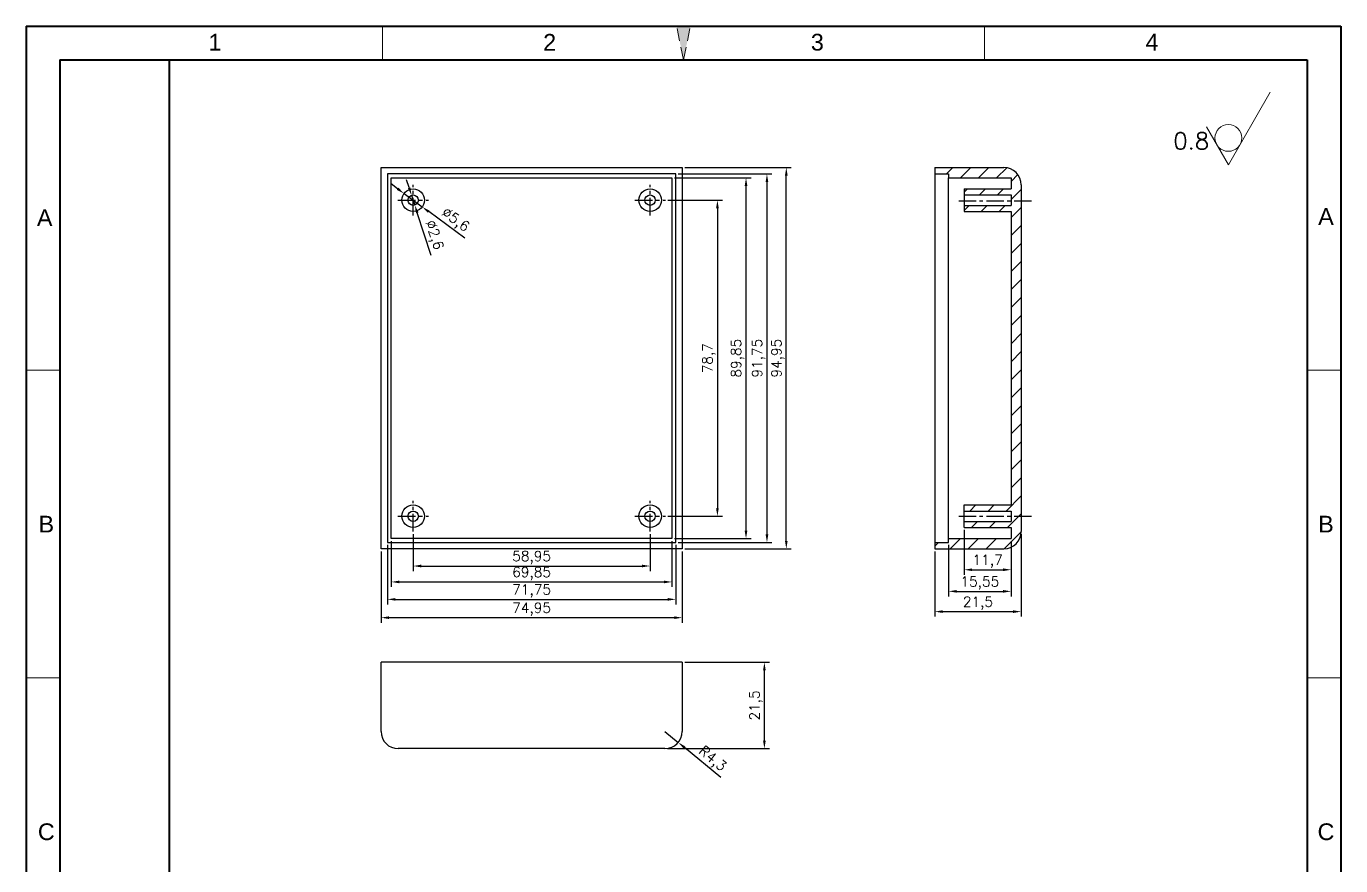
# Model space of a CAD drawing. Header units: millimetres. Extents: x 1745 to 2072, y 437 to 915.
# Drawn here: x 1745.4 to 2072.5, y 705.5 to 914.5 of the extents above; entities that cross this region are included whole.
import ezdxf
from ezdxf.enums import TextEntityAlignment as Align

# ---------------------------------------------------------------- set-up
doc = ezdxf.new("R2010")
doc.units = ezdxf.units.MM
for name, pattern in [('ACAD_ISO10W100', [18, 12, -3, 0, -3]), ('CENTER', [50.8, 31.75, -6.35, 6.35, -6.35]), ('HIDDEN2', [4.7625, 3.175, -1.5875])]:
    doc.linetypes.add(name, pattern=pattern)
for name, color, linetype, lineweight in [('dim', 82, 'Continuous', 9), ('图层1', 7, 'ACAD_ISO10W100', 15), ('图层4', 7, 'Continuous', 40), ('图层5', 7, 'HIDDEN2', 15), ('细实线', 3, 'Continuous', 18)]:
    doc.layers.add(name, color=color, linetype=linetype, lineweight=lineweight)
doc.layers.add('尺寸线', color=7, linetype='Continuous')
doc.styles.get("Standard").update_dxf_attribs({"font": 'txt', "bigfont": 'gbcbig.shx'})
doc.styles.add('样式 3', font='arial.ttf', dxfattribs={"height": 3.8})
doc.dimstyles.new('ISO-25', dxfattribs={"dimtxt": 2.5, "dimasz": 2.5, "dimexe": 1.25, "dimexo": 0.625, "dimtad": 1, "dimtxsty": 'Standard', "dimcen": 2.5, "dimadec": 0, "dimazin": 0, "dimtfac": 1, "dimtmove": 0, "dimatfit": 3, "dimfxl": 0, "dimarcsym": 0})

# ---------------------------------------------------------------- blocks, each defined once
blk = doc.blocks.new('*D142')
at = {"layer": 'Defpoints', "color": 0}
for p in [(1908.64, 879.36), (1934.53, 879.36), (1908.64, 784.41)]:
    blk.add_point(p, dxfattribs=at)
at = {"layer": 'dim', "color": 0, "lineweight": -2}
for p, q in [((1909.26, 879.36), (1935.78, 879.36)), ((1934.53, 786.41), (1934.53, 877.36)), ((1909.26, 784.41), (1935.78, 784.41))]:
    blk.add_line(p, q, dxfattribs=at)
at = {"layer": 'dim', "color": 0}
for points in [[(1934.2, 877.36), (1934.87, 877.36), (1934.53, 879.36)], [(1934.2, 786.41), (1934.87, 786.41), (1934.53, 784.41)]]:
    blk.add_solid(points, dxfattribs=at)
at = {"layer": 'dim', "color": 0, "insert": (1932.45, 831.89), "char_height": 2.5, "attachment_point": 5, "rotation": 90}
blk.add_mtext('94,95', dxfattribs=at)
blk = doc.blocks.new('*D143')
at = {"layer": 'Defpoints', "color": 0}
for p in [(1907.04, 877.76), (1907.04, 786.01), (1929.72, 786.01)]:
    blk.add_point(p, dxfattribs=at)
at = {"layer": 'dim', "color": 0, "lineweight": -2}
for p, q in [((1907.66, 877.76), (1930.97, 877.76)), ((1929.72, 875.76), (1929.72, 788.01)), ((1907.66, 786.01), (1930.97, 786.01))]:
    blk.add_line(p, q, dxfattribs=at)
at = {"layer": 'dim', "color": 0}
for points in [[(1929.38, 875.76), (1930.05, 875.76), (1929.72, 877.76)], [(1929.38, 788.01), (1930.05, 788.01), (1929.72, 786.01)]]:
    blk.add_solid(points, dxfattribs=at)
at = {"layer": 'dim', "color": 0, "insert": (1927.63, 831.89), "char_height": 2.5, "attachment_point": 5, "rotation": 90}
blk.add_mtext('91,75', dxfattribs=at)
blk = doc.blocks.new('*D144')
at = {"layer": 'Defpoints', "color": 0}
for p in [(1906.09, 876.81), (1924.51, 876.81), (1906.09, 786.96)]:
    blk.add_point(p, dxfattribs=at)
at = {"layer": 'dim', "color": 0, "lineweight": -2}
for p, q in [((1906.71, 876.81), (1925.76, 876.81)), ((1924.51, 788.96), (1924.51, 874.81)), ((1906.71, 786.96), (1925.76, 786.96))]:
    blk.add_line(p, q, dxfattribs=at)
at = {"layer": 'dim', "color": 0}
for points in [[(1924.17, 874.81), (1924.84, 874.81), (1924.51, 876.81)], [(1924.17, 788.96), (1924.84, 788.96), (1924.51, 786.96)]]:
    blk.add_solid(points, dxfattribs=at)
at = {"layer": 'dim', "color": 0, "insert": (1922.42, 831.89), "char_height": 2.5, "attachment_point": 5, "rotation": 90}
blk.add_mtext('89,85', dxfattribs=at)
blk = doc.blocks.new('*D145')
at = {"layer": 'Defpoints', "color": 0}
for p in [(1904.46, 871.24), (1904.46, 792.54), (1917.39, 792.54)]:
    blk.add_point(p, dxfattribs=at)
at = {"layer": 'dim', "color": 0, "lineweight": -2}
for p, q in [((1905.08, 871.24), (1918.64, 871.24)), ((1917.39, 869.24), (1917.39, 794.54)), ((1905.08, 792.54), (1918.64, 792.54))]:
    blk.add_line(p, q, dxfattribs=at)
at = {"layer": 'dim', "color": 0}
for points in [[(1917.05, 869.24), (1917.72, 869.24), (1917.39, 871.24)], [(1917.05, 794.54), (1917.72, 794.54), (1917.39, 792.54)]]:
    blk.add_solid(points, dxfattribs=at)
at = {"layer": 'dim', "color": 0, "insert": (1915.3, 831.89), "char_height": 2.5, "attachment_point": 5, "rotation": 90}
blk.add_mtext('78,7', dxfattribs=at)
blk = doc.blocks.new('*D146')
at = {"layer": 'Defpoints', "color": 0}
for p in [(1833.69, 784.41), (1908.64, 784.41), (1833.69, 767.27)]:
    blk.add_point(p, dxfattribs=at)
at = {"layer": 'dim', "color": 0, "lineweight": -2}
for p, q in [((1833.69, 783.79), (1833.69, 766.02)), ((1908.64, 783.79), (1908.64, 766.02)), ((1906.64, 767.27), (1835.69, 767.27))]:
    blk.add_line(p, q, dxfattribs=at)
at = {"layer": 'dim', "color": 0}
for points in [[(1835.69, 767.61), (1835.69, 766.94), (1833.69, 767.27)], [(1906.64, 767.61), (1906.64, 766.94), (1908.64, 767.27)]]:
    blk.add_solid(points, dxfattribs=at)
at = {"layer": 'dim', "color": 0, "insert": (1871.16, 769.36), "char_height": 2.5, "attachment_point": 5}
blk.add_mtext('74,95', dxfattribs=at)
blk = doc.blocks.new('*D147')
at = {"layer": 'Defpoints', "color": 0}
for p in [(1835.29, 786.01), (1907.04, 786.01), (1907.04, 771.84)]:
    blk.add_point(p, dxfattribs=at)
at = {"layer": 'dim', "color": 0, "lineweight": -2}
for p, q in [((1835.29, 785.39), (1835.29, 770.59)), ((1907.04, 785.39), (1907.04, 770.59)), ((1837.29, 771.84), (1905.04, 771.84))]:
    blk.add_line(p, q, dxfattribs=at)
at = {"layer": 'dim', "color": 0}
for points in [[(1837.29, 772.17), (1837.29, 771.5), (1835.29, 771.84)], [(1905.04, 772.17), (1905.04, 771.5), (1907.04, 771.84)]]:
    blk.add_solid(points, dxfattribs=at)
at = {"layer": 'dim', "color": 0, "insert": (1871.16, 773.92), "char_height": 2.5, "attachment_point": 5}
blk.add_mtext('71,75', dxfattribs=at)
blk = doc.blocks.new('*D148')
at = {"layer": 'Defpoints', "color": 0}
for p in [(1836.24, 786.96), (1906.09, 786.96), (1906.09, 776.17)]:
    blk.add_point(p, dxfattribs=at)
at = {"layer": 'dim', "color": 0, "lineweight": -2}
for p, q in [((1836.24, 786.34), (1836.24, 774.92)), ((1906.09, 786.34), (1906.09, 774.92)), ((1838.24, 776.17), (1904.09, 776.17))]:
    blk.add_line(p, q, dxfattribs=at)
at = {"layer": 'dim', "color": 0}
for points in [[(1838.24, 776.5), (1838.24, 775.84), (1836.24, 776.17)], [(1904.09, 776.5), (1904.09, 775.84), (1906.09, 776.17)]]:
    blk.add_solid(points, dxfattribs=at)
at = {"layer": 'dim', "color": 0, "insert": (1871.16, 778.25), "char_height": 2.5, "attachment_point": 5}
blk.add_mtext('69,85', dxfattribs=at)
blk = doc.blocks.new('*D149')
at = {"layer": 'Defpoints', "color": 0}
for p in [(1841.69, 788.72), (1900.64, 788.72), (1900.64, 780.14)]:
    blk.add_point(p, dxfattribs=at)
at = {"layer": 'dim', "color": 0, "lineweight": -2}
for p, q in [((1841.69, 788.09), (1841.69, 778.89)), ((1900.64, 788.09), (1900.64, 778.89)), ((1843.69, 780.14), (1898.64, 780.14))]:
    blk.add_line(p, q, dxfattribs=at)
at = {"layer": 'dim', "color": 0}
for points in [[(1843.69, 780.48), (1843.69, 779.81), (1841.69, 780.14)], [(1898.64, 780.48), (1898.64, 779.81), (1900.64, 780.14)]]:
    blk.add_solid(points, dxfattribs=at)
at = {"layer": 'dim', "color": 0, "insert": (1871.16, 782.23), "char_height": 2.5, "attachment_point": 5}
blk.add_mtext('58,95', dxfattribs=at)
blk = doc.blocks.new('*D150')
at = {"layer": 'Defpoints', "color": 0}
for p in [(1992.97, 788.71), (1971.47, 784.41), (1992.97, 768.78)]:
    blk.add_point(p, dxfattribs=at)
at = {"layer": 'dim', "color": 0, "lineweight": -2}
for p, q in [((1992.97, 788.09), (1992.97, 767.53)), ((1971.47, 783.79), (1971.47, 767.53)), ((1973.47, 768.78), (1990.97, 768.78))]:
    blk.add_line(p, q, dxfattribs=at)
at = {"layer": 'dim', "color": 0}
for points in [[(1973.47, 769.12), (1973.47, 768.45), (1971.47, 768.78)], [(1990.97, 769.12), (1990.97, 768.45), (1992.97, 768.78)]]:
    blk.add_solid(points, dxfattribs=at)
at = {"layer": 'dim', "color": 0, "insert": (1982.22, 770.87), "char_height": 2.5, "attachment_point": 5}
blk.add_mtext('21,5', dxfattribs=at)
blk = doc.blocks.new('*D151')
at = {"layer": 'Defpoints', "color": 0}
for p in [(1974.92, 786.01), (1990.47, 786.96), (1990.47, 773.83)]:
    blk.add_point(p, dxfattribs=at)
at = {"layer": 'dim', "color": 0, "lineweight": -2}
for p, q in [((1974.92, 785.39), (1974.92, 772.58)), ((1990.47, 786.34), (1990.47, 772.58)), ((1976.92, 773.83), (1988.47, 773.83))]:
    blk.add_line(p, q, dxfattribs=at)
at = {"layer": 'dim', "color": 0}
for points in [[(1976.92, 774.16), (1976.92, 773.5), (1974.92, 773.83)], [(1988.47, 774.16), (1988.47, 773.5), (1990.47, 773.83)]]:
    blk.add_solid(points, dxfattribs=at)
at = {"layer": 'dim', "color": 0, "insert": (1982.69, 775.91), "char_height": 2.5, "attachment_point": 5}
blk.add_mtext('15,55', dxfattribs=at)
blk = doc.blocks.new('*D152')
at = {"layer": 'Defpoints', "color": 0}
for p in [(1978.77, 789.74), (1990.47, 786.96), (1990.47, 779.21)]:
    blk.add_point(p, dxfattribs=at)
at = {"layer": 'dim', "color": 0, "lineweight": -2}
for p, q in [((1978.77, 789.11), (1978.77, 777.96)), ((1990.47, 786.34), (1990.47, 777.96)), ((1980.77, 779.21), (1988.47, 779.21))]:
    blk.add_line(p, q, dxfattribs=at)
at = {"layer": 'dim', "color": 0}
for points in [[(1980.77, 779.54), (1980.77, 778.88), (1978.77, 779.21)], [(1988.47, 779.54), (1988.47, 778.88), (1990.47, 779.21)]]:
    blk.add_solid(points, dxfattribs=at)
at = {"layer": 'dim', "color": 0, "insert": (1984.62, 781.29), "char_height": 2.5, "attachment_point": 5}
blk.add_mtext('11,7', dxfattribs=at)
blk = doc.blocks.new('*D153')
at = {"layer": 'Defpoints', "color": 0}
for p in [(1839.43, 872.9), (1843.94, 869.58)]:
    blk.add_point(p, dxfattribs=at)
at = {"layer": 'dim', "color": 0, "lineweight": -2}
for p, q in [((1837.82, 874.08), (1836.21, 875.27)), ((1839.43, 872.9), (1843.94, 869.58)), ((1854.55, 861.78), (1845.55, 868.39))]:
    blk.add_line(p, q, dxfattribs=at)
at = {"layer": 'dim', "color": 0}
for points in [[(1838.02, 874.35), (1837.62, 873.81), (1839.43, 872.9)], [(1845.75, 868.66), (1845.36, 868.13), (1843.94, 869.58)]]:
    blk.add_solid(points, dxfattribs=at)
at = {"layer": 'dim', "color": 0, "insert": (1852.09, 866.17), "char_height": 2.5, "attachment_point": 5, "rotation": 323.6639}
blk.add_mtext('∅5,6', dxfattribs=at)
blk = doc.blocks.new('*D154')
at = {"layer": 'Defpoints', "color": 0}
for p in [(1841.28, 872.47), (1842.09, 870)]:
    blk.add_point(p, dxfattribs=at)
at = {"layer": 'dim', "color": 0, "lineweight": -2}
for p, q in [((1840.67, 874.38), (1840.05, 876.28)), ((1841.28, 872.47), (1842.09, 870)), ((1846.16, 857.48), (1842.71, 868.1))]:
    blk.add_line(p, q, dxfattribs=at)
at = {"layer": 'dim', "color": 0}
for points in [[(1840.98, 874.48), (1840.35, 874.27), (1841.28, 872.47)], [(1843.03, 868.2), (1842.39, 868), (1842.09, 870)]]:
    blk.add_solid(points, dxfattribs=at)
at = {"layer": 'dim', "color": 0, "insert": (1846.73, 862.49), "char_height": 2.5, "attachment_point": 5, "rotation": 288.0284}
blk.add_mtext('∅2,6', dxfattribs=at)
blk = doc.blocks.new('*D155')
at = {"layer": 'Defpoints', "color": 0}
for p in [(1908.64, 756.17), (1929.08, 756.17), (1904.34, 734.67)]:
    blk.add_point(p, dxfattribs=at)
at = {"layer": 'dim', "color": 0, "lineweight": -2}
for p, q in [((1909.26, 756.17), (1930.33, 756.17)), ((1929.08, 736.67), (1929.08, 754.17)), ((1904.96, 734.67), (1930.33, 734.67))]:
    blk.add_line(p, q, dxfattribs=at)
at = {"layer": 'dim', "color": 0}
for points in [[(1928.75, 754.17), (1929.41, 754.17), (1929.08, 756.17)], [(1928.75, 736.67), (1929.41, 736.67), (1929.08, 734.67)]]:
    blk.add_solid(points, dxfattribs=at)
at = {"layer": 'dim', "color": 0, "insert": (1927, 745.42), "char_height": 2.5, "attachment_point": 5, "rotation": 90}
blk.add_mtext('21,5', dxfattribs=at)
blk = doc.blocks.new('*D156')
at = {"layer": 'Defpoints', "color": 0}
for p in [(1904.34, 738.97), (1907.65, 736.22)]:
    blk.add_point(p, dxfattribs=at)
at = {"layer": 'dim', "color": 0, "lineweight": -2}
for p, q in [((1904.34, 738.97), (1907.65, 736.22)), ((1918.23, 727.45), (1909.19, 734.95))]:
    blk.add_line(p, q, dxfattribs=at)
at = {"layer": 'dim', "color": 0}
blk.add_solid([(1909.4, 735.2), (1908.97, 734.69), (1907.65, 736.22)], dxfattribs=at)
at = {"layer": 'dim', "color": 0, "insert": (1916.03, 731.98), "char_height": 2.5, "attachment_point": 5, "rotation": 320.3425}
blk.add_mtext('R4,3', dxfattribs=at)

msp = doc.modelspace()

# ---------------------------------------------------------------- hatches: boundary and pattern name
h = msp.add_hatch()
h.set_pattern_fill('ANSI31', color=256, style=0)
h.set_pattern_definition([(45, (313.031, 2.215), (-2.245064, 2.245064), [])])
h.paths.add_polyline_path([(1990.469, 795.339), (1978.769, 795.339), (1978.769, 793.839), (1990.469, 793.839), (1990.469, 791.239), (1978.769, 791.239), (1978.769, 789.739), (1990.469, 789.739), (1990.469, 786.964), (1974.919, 786.964), (1974.919, 786.014), (1971.469, 786.014), (1971.469, 784.414), (1988.669, 784.414, 0.4142136), (1992.969, 788.714), (1992.969, 875.064, 0.4142136), (1988.669, 879.364), (1971.469, 879.364), (1971.469, 877.764), (1974.919, 877.764), (1974.919, 876.814), (1990.469, 876.814), (1990.469, 874.039), (1978.769, 874.039), (1978.769, 872.539), (1990.469, 872.539), (1990.469, 869.939), (1978.769, 869.939), (1978.769, 868.439), (1990.469, 868.439)])
at = {"layer": '图层5'}
msp.add_hatch(color=0, dxfattribs=at).paths.add_polyline_path([(1908.952, 906.222), (1907.238, 914.548), (1910.665, 914.548)])

# ---------------------------------------------------------------- linework, layer by layer
for p, q in [((1833.687, 879.364), (1908.637, 879.364)), ((1833.687, 784.414), (1833.687, 879.364)), ((1836.237, 876.814), (1906.087, 876.814)), ((1836.237, 786.964), (1836.237, 876.814)), ((1906.087, 876.814), (1906.087, 786.964)), ((1908.637, 879.364), (1908.637, 784.414)), ((1971.469, 879.364), (1988.669, 879.364)), ((1971.469, 879.364), (1971.469, 784.414)), ((1971.469, 877.764), (1974.919, 877.764)), ((1974.919, 877.764), (1974.919, 876.814)), ((1974.919, 876.814), (1990.469, 876.814)), ((1974.919, 786.964), (1974.919, 876.814)), ((1990.469, 876.814), (1990.469, 874.039)), ((1978.769, 874.039), (1990.469, 874.039)), ((1978.769, 874.039), (1978.769, 868.439)), ((1992.969, 875.064), (1992.969, 788.714)), ((1978.769, 872.539), (1990.469, 872.539)), ((1990.469, 872.539), (1990.469, 869.939)), ((1978.769, 869.939), (1990.469, 869.939)), ((1978.769, 868.439), (1990.469, 868.439)), ((1990.469, 868.439), (1990.469, 795.339)), ((1978.769, 795.339), (1990.469, 795.339)), ((1978.769, 789.739), (1978.769, 795.339)), ((1978.769, 793.839), (1990.469, 793.839)), ((1990.469, 793.839), (1990.469, 791.239)), ((1978.769, 791.239), (1990.469, 791.239)), ((1978.769, 789.739), (1990.469, 789.739)), ((1990.469, 789.739), (1990.469, 786.964)), ((1906.087, 786.964), (1836.237, 786.964)), ((1971.469, 786.014), (1974.919, 786.014)), ((1974.919, 786.014), (1974.919, 786.964)), ((1974.919, 786.964), (1990.469, 786.964)), ((1908.637, 784.414), (1833.687, 784.414)), ((1971.469, 784.414), (1988.669, 784.414)), ((1833.687, 738.968), (1833.687, 756.168)), ((1908.637, 756.168), (1833.687, 756.168)), ((1908.637, 756.168), (1908.637, 738.968)), ((1904.337, 734.668), (1837.987, 734.668))]:
    msp.add_line(p, q)
at = {"color": 1, "linetype": 'CENTER', "ltscale": 0.139}
for p, q in [((1841.687, 867.416), (1841.687, 875.061)), ((1900.637, 867.416), (1900.637, 875.061)), ((1837.865, 871.239), (1845.51, 871.239)), ((1896.815, 871.239), (1904.46, 871.239)), ((1841.687, 788.716), (1841.687, 796.361)), ((1900.637, 788.716), (1900.637, 796.361)), ((1837.865, 792.539), (1845.51, 792.539)), ((1896.815, 792.539), (1904.46, 792.539))]:
    msp.add_line(p, q, dxfattribs=at)
at = {"color": 1, "linetype": 'CENTER', "ltscale": 0.1356}
for p, q in [((1977.437, 871.104), (1995.514, 871.104)), ((1977.437, 792.539), (1995.514, 792.539))]:
    msp.add_line(p, q, dxfattribs=at)
msp.add_lwpolyline([(1907.037, 877.764), (1835.287, 877.764), (1835.287, 786.014), (1907.037, 786.014)], close=True)
for centre, radius in [((1841.687, 871.239), 2.8), ((1900.637, 871.239), 2.8), ((1841.687, 871.239), 1.3), ((1900.637, 871.239), 1.3), ((1841.687, 792.539), 2.8), ((1900.637, 792.539), 2.8), ((1841.687, 792.539), 1.3), ((1900.637, 792.539), 1.3)]:
    msp.add_circle(centre, radius)
for centre, start, end in [((1988.669, 875.064), 0, 90), ((1988.669, 788.714), 270, 0), ((1837.987, 738.968), 180, 270), ((1904.337, 738.968), 270, 0)]:
    msp.add_arc(centre, 4.3, start, end)
at = {"layer": '图层1', "color": 0}
for p, q in [((1834.016, 906.222), (1834.016, 914.548)), ((1983.887, 906.222), (1983.887, 914.548)), ((1753.752, 828.872), (1745.425, 828.872)), ((2072.478, 828.872), (2064.152, 828.872)), ((1753.752, 752.271), (1745.425, 752.271)), ((2072.478, 752.271), (2064.152, 752.271))]:
    msp.add_line(p, q, dxfattribs=at)
at = {"layer": '图层4', "color": 0}
msp.add_line((1781.08, 445.118), (1781.08, 906.222), dxfattribs=at)
at = {"layer": '图层5', "color": 0}
for q in [(1907.238, 914.548), (1910.665, 914.548)]:
    msp.add_line((1908.952, 906.222), q, dxfattribs=at)
at = {"layer": '尺寸线', "color": 0, "lineweight": 40}
for p, q in [((1745.425, 914.548), (2072.478, 914.548)), ((1745.425, 914.548), (1745.425, 436.792)), ((2072.478, 914.548), (2072.478, 436.792)), ((1753.752, 906.222), (2064.152, 906.222)), ((1753.752, 906.222), (1753.752, 445.118)), ((2064.152, 906.222), (2064.152, 445.118))]:
    msp.add_line(p, q, dxfattribs=at)
at = {"layer": '细实线', "color": 0}
for p, q in [((2044.518, 880.076), (2054.926, 898.102)), ((2039.098, 889.464), (2044.518, 880.076))]:
    msp.add_line(p, q, dxfattribs=at)
msp.add_circle((2044.518, 886.737), 3.33, dxfattribs=at)

# ---------------------------------------------------------------- texts
at = {"layer": '图层1', "color": 0, "style": '样式 3'}
for s, p in [('B', (1750.407, 790.571)), ('B', (2068.81, 790.571)), ('C', (1750.407, 713.97)), ('C', (2068.81, 713.97))]:
    msp.add_text(s, height=4.163, dxfattribs=at).set_placement(p, align=Align.MIDDLE)
at = {"layer": '图层5', "color": 0, "style": '样式 3'}
for s, p in [('1', (1792.385, 910.587)), ('2', (1875.647, 910.587)), ('3', (1942.257, 910.587)), ('4', (2025.518, 910.587)), ('A', (1750.003, 866.869)), ('A', (2068.81, 867.172))]:
    msp.add_text(s, height=4.163, dxfattribs=at).set_placement(p, align=Align.MIDDLE)
at = {"layer": '细实线', "color": 0, "insert": (2030.828, 888.069), "char_height": 4.1631, "width": 15.54271, "attachment_point": 1}
msp.add_mtext('0.8', dxfattribs=at)

# ---------------------------------------------------------------- dimensions: what is measured, and where the dimension line sits
at = {"layer": 'dim'}
for base, p1, p2, picture, middle in [((1924.506, 876.814), (1906.087, 786.964), (1906.087, 876.814), '*D144', (1922.422, 831.889)), ((1929.718, 786.014), (1907.037, 877.764), (1907.037, 786.014), '*D143', (1927.634, 831.889)), ((1934.532, 879.364), (1908.637, 784.414), (1908.637, 879.364), '*D142', (1932.449, 831.889)), ((1917.388, 792.539), (1904.46, 871.239), (1904.46, 792.539), '*D145', (1915.305, 831.889)), ((1929.081, 756.168), (1904.337, 734.668), (1908.637, 756.168), '*D155', (1926.998, 745.418))]:
    dim = msp.add_linear_dim(base=base, p1=p1, p2=p2, angle=90, dimstyle='ISO-25', override={"dimasz": 2}, dxfattribs=at)
    dim.commit()
    dim.dimension.update_dxf_attribs({"geometry": picture, "text_midpoint": middle})
for p1, p2, picture, middle in [((1839.432, 872.898), (1843.943, 869.58), '*D153', (1852.091, 866.172)), ((1841.285, 872.475), (1842.089, 870.002), '*D154', (1846.727, 862.485))]:
    dim = msp.add_diameter_dim_2p(p1=p1, p2=p2, dimstyle='ISO-25', override={"dimasz": 2}, dxfattribs=at)
    dim.commit()
    dim.dimension.update_dxf_attribs({"geometry": picture, "text_midpoint": middle})
for base, p1, p2, picture, middle in [((1900.637, 780.143), (1841.687, 788.716), (1900.637, 788.716), '*D149', (1871.162, 782.226)), ((1992.969, 768.783), (1971.469, 784.414), (1992.969, 788.714), '*D150', (1982.219, 770.866)), ((1990.469, 779.21), (1978.769, 789.739), (1990.469, 786.964), '*D152', (1984.619, 781.294)), ((1907.037, 771.835), (1835.287, 786.014), (1907.037, 786.014), '*D147', (1871.162, 773.919)), ((1906.087, 776.17), (1836.237, 786.964), (1906.087, 786.964), '*D148', (1871.162, 778.253)), ((1990.469, 773.831), (1974.919, 786.014), (1990.469, 786.964), '*D151', (1982.694, 775.914)), ((1833.687, 767.273), (1908.637, 784.414), (1833.687, 784.414), '*D146', (1871.162, 769.357))]:
    dim = msp.add_linear_dim(base=base, p1=p1, p2=p2, dimstyle='ISO-25', override={"dimasz": 2}, dxfattribs=at)
    dim.commit()
    dim.dimension.update_dxf_attribs({"geometry": picture, "text_midpoint": middle})
dim = msp.add_radius_dim(center=(1904.337, 738.968), mpoint=(1907.648, 736.223), dimstyle='ISO-25', override={"dimasz": 2}, dxfattribs=at)
dim.commit()
dim.dimension.update_dxf_attribs({"geometry": '*D156', "text_midpoint": (1914.701, 730.376), "dimtype": 164})

doc.saveas('drawing.dxf')
